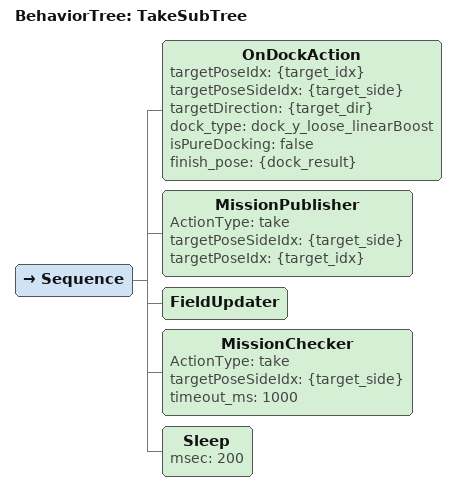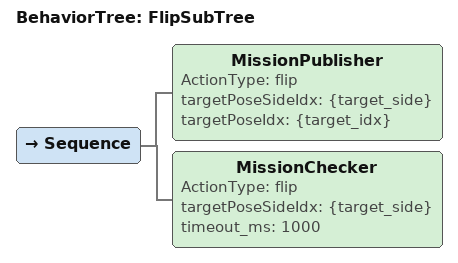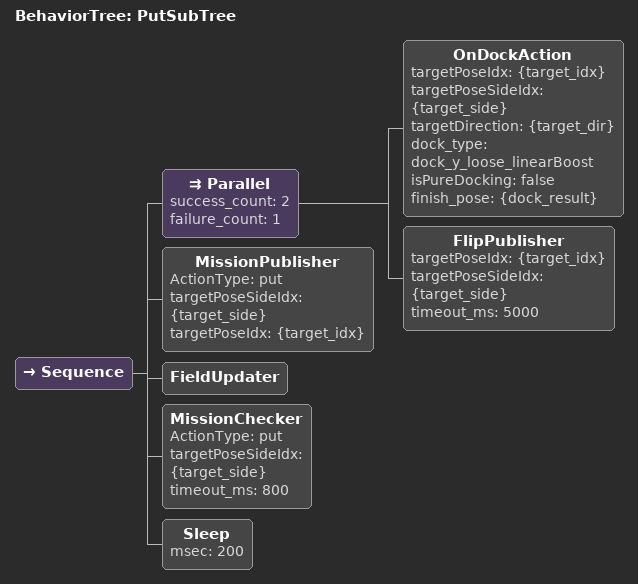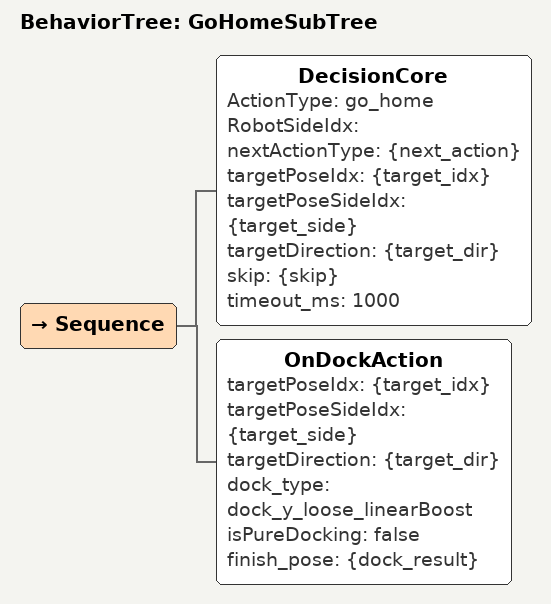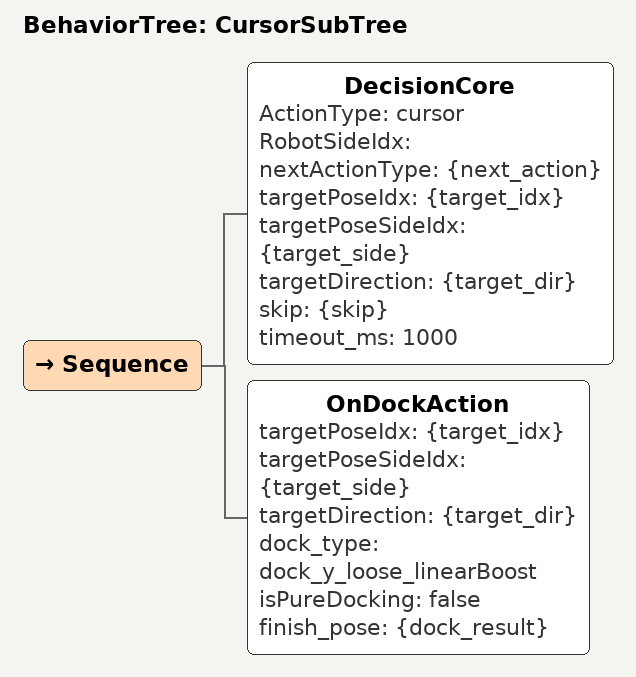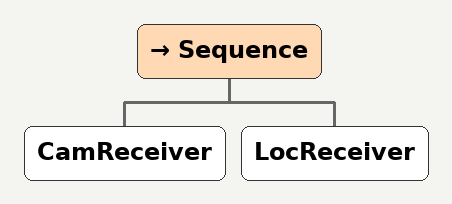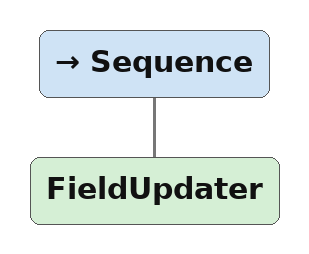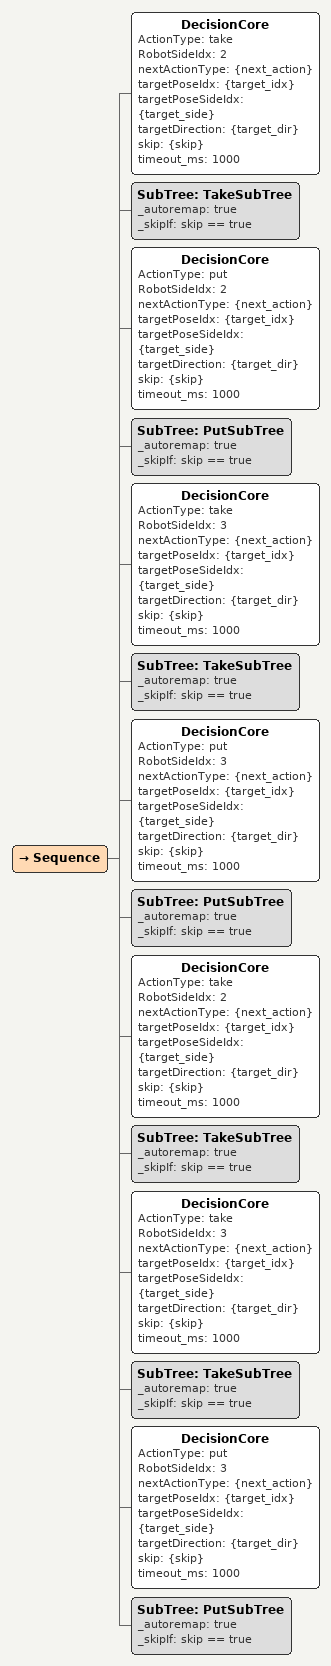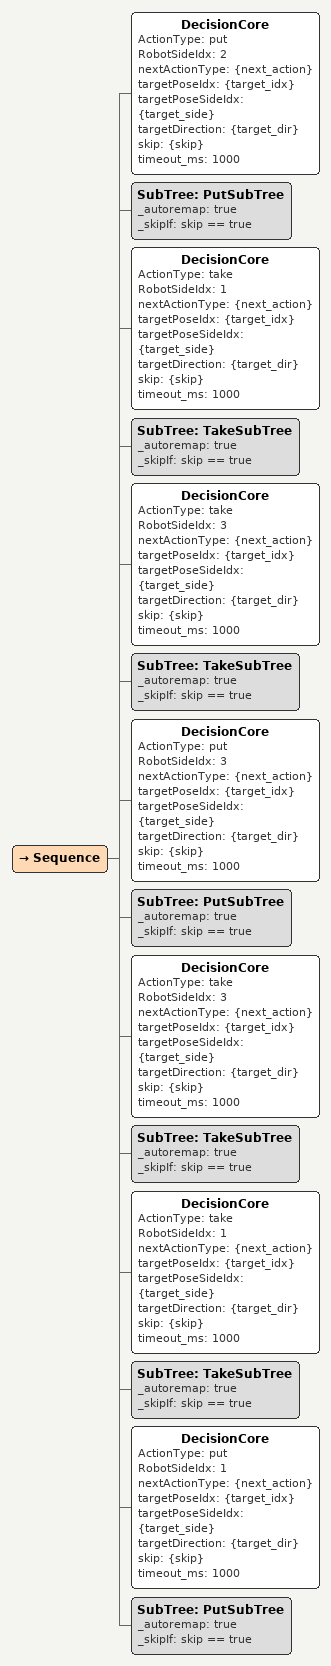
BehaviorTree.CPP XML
<BehaviorTree ID="TakeSubTree">
    <Sequence>
        <!-- Dock to collection pdoint -->
        <OnDockAction targetPoseIdx="{target_idx}" targetPoseSideIdx="{target_side}" targetDirection="{target_dir}" dock_type="dock_y_loose_linearBoost" isPureDocking="false" finish_pose="{dock_result}"/>

        <!-- Publish TAKE command to firmware -->
        <MissionPublisher ActionType="take" targetPoseSideIdx="{target_side}" targetPoseIdx="{target_idx}"/>
        <FieldUpdater/>

        <!-- Wait for vision to confirm take, or timeout -->
        <MissionChecker ActionType="take" targetPoseSideIdx="{target_side}" timeout_ms="1000"/>
        <Sleep msec="200"/>
    </Sequence>
</BehaviorTree>

<BehaviorTree ID="FlipSubTree">
    <Sequence>
        <!-- Publish FLIP command to firmware -->
        <MissionPublisher ActionType="flip" targetPoseSideIdx="{target_side}" targetPoseIdx="{target_idx}"/>

        <!-- Wait for flip to complete (pure timeout, no vision feedback) -->
        <MissionChecker ActionType="flip" targetPoseSideIdx="{target_side}" timeout_ms="1000"/>
    </Sequence>
</BehaviorTree>

<BehaviorTree ID="PutSubTree">
    <Sequence>
        <!-- Flip and Dock in parallel: FlipPublisher waits for isDocking signal -->
        <Parallel success_count="2" failure_count="1">
            <OnDockAction targetPoseIdx="{target_idx}" targetPoseSideIdx="{target_side}" targetDirection="{target_dir}" dock_type="dock_y_loose_linearBoost" isPureDocking="false" finish_pose="{dock_result}"/>
            <FlipPublisher targetPoseIdx="{target_idx}" targetPoseSideIdx="{target_side}" timeout_ms="5000"/>
        </Parallel>

        <!-- Publish PUT command to firmware -->
        <MissionPublisher ActionType="put" targetPoseSideIdx="{target_side}" targetPoseIdx="{target_idx}"/>
        <FieldUpdater/>

        <!-- Wait for vision to confirm put, or timeout -->
        <MissionChecker ActionType="put" targetPoseSideIdx="{target_side}" timeout_ms="800"/>
        <Sleep msec="200"/>
    </Sequence>
</BehaviorTree>

<BehaviorTree ID="GoHomeSubTree">
    <Sequence>
        <DecisionCore ActionType="go_home" RobotSideIdx="" nextActionType="{next_action}" targetPoseIdx="{target_idx}" targetPoseSideIdx="{target_side}" targetDirection="{target_dir}" skip="{skip}" timeout_ms="1000"/>
        <OnDockAction targetPoseIdx="{target_idx}" targetPoseSideIdx="{target_side}" targetDirection="{target_dir}" dock_type="dock_y_loose_linearBoost" isPureDocking="false" finish_pose="{dock_result}"/>
    </Sequence>
</BehaviorTree>

<BehaviorTree ID="CursorSubTree">
    <Sequence>
        <DecisionCore ActionType="cursor" RobotSideIdx="" nextActionType="{next_action}" targetPoseIdx="{target_idx}" targetPoseSideIdx="{target_side}" targetDirection="{target_dir}" skip="{skip}" timeout_ms="1000"/>
        <OnDockAction targetPoseIdx="{target_idx}" targetPoseSideIdx="{target_side}" targetDirection="{target_dir}" dock_type="dock_y_loose_linearBoost" isPureDocking="false" finish_pose="{dock_result}"/>
    </Sequence>
</BehaviorTree>

<Sequence>
    <!-- Initialize receivers first -->
    <CamReceiver/>
    <LocReceiver/>

</Sequence>

<Sequence>
    <FieldUpdater/>

</Sequence>

<Sequence>
    <DecisionCore ActionType="take" RobotSideIdx="2" nextActionType="{next_action}" targetPoseIdx="{target_idx}" targetPoseSideIdx="{target_side}" targetDirection="{target_dir}" skip="{skip}" timeout_ms="1000"/>
    <SubTree ID="TakeSubTree" _autoremap="true" _skipIf="skip == true"/>

    <DecisionCore ActionType="put" RobotSideIdx="2" nextActionType="{next_action}" targetPoseIdx="{target_idx}" targetPoseSideIdx="{target_side}" targetDirection="{target_dir}" skip="{skip}" timeout_ms="1000"/>
    <SubTree ID="PutSubTree" _autoremap="true" _skipIf="skip == true"/>

    <DecisionCore ActionType="take" RobotSideIdx="3" nextActionType="{next_action}" targetPoseIdx="{target_idx}" targetPoseSideIdx="{target_side}" targetDirection="{target_dir}" skip="{skip}" timeout_ms="1000"/>
    <SubTree ID="TakeSubTree" _autoremap="true" _skipIf="skip == true"/>

    <DecisionCore ActionType="put" RobotSideIdx="3" nextActionType="{next_action}" targetPoseIdx="{target_idx}" targetPoseSideIdx="{target_side}" targetDirection="{target_dir}" skip="{skip}" timeout_ms="1000"/>
    <SubTree ID="PutSubTree" _autoremap="true" _skipIf="skip == true"/>

    <DecisionCore ActionType="take" RobotSideIdx="2" nextActionType="{next_action}" targetPoseIdx="{target_idx}" targetPoseSideIdx="{target_side}" targetDirection="{target_dir}" skip="{skip}" timeout_ms="1000"/>
    <SubTree ID="TakeSubTree" _autoremap="true" _skipIf="skip == true"/>

    <DecisionCore ActionType="take" RobotSideIdx="3" nextActionType="{next_action}" targetPoseIdx="{target_idx}" targetPoseSideIdx="{target_side}" targetDirection="{target_dir}" skip="{skip}" timeout_ms="1000"/>
    <SubTree ID="TakeSubTree" _autoremap="true" _skipIf="skip == true"/>

    <DecisionCore ActionType="put" RobotSideIdx="3" nextActionType="{next_action}" targetPoseIdx="{target_idx}" targetPoseSideIdx="{target_side}" targetDirection="{target_dir}" skip="{skip}" timeout_ms="1000"/>
    <SubTree ID="PutSubTree" _autoremap="true" _skipIf="skip == true"/>

</Sequence>

<Sequence>
    <DecisionCore ActionType="put" RobotSideIdx="2" nextActionType="{next_action}" targetPoseIdx="{target_idx}" targetPoseSideIdx="{target_side}" targetDirection="{target_dir}" skip="{skip}" timeout_ms="1000"/>
    <SubTree ID="PutSubTree" _autoremap="true" _skipIf="skip == true"/>

    <DecisionCore ActionType="take" RobotSideIdx="1" nextActionType="{next_action}" targetPoseIdx="{target_idx}" targetPoseSideIdx="{target_side}" targetDirection="{target_dir}" skip="{skip}" timeout_ms="1000"/>
    <SubTree ID="TakeSubTree" _autoremap="true" _skipIf="skip == true"/>

    <DecisionCore ActionType="take" RobotSideIdx="3" nextActionType="{next_action}" targetPoseIdx="{target_idx}" targetPoseSideIdx="{target_side}" targetDirection="{target_dir}" skip="{skip}" timeout_ms="1000"/>
    <SubTree ID="TakeSubTree" _autoremap="true" _skipIf="skip == true"/>

    <DecisionCore ActionType="put" RobotSideIdx="3" nextActionType="{next_action}" targetPoseIdx="{target_idx}" targetPoseSideIdx="{target_side}" targetDirection="{target_dir}" skip="{skip}" timeout_ms="1000"/>
    <SubTree ID="PutSubTree" _autoremap="true" _skipIf="skip == true"/>

    <DecisionCore ActionType="take" RobotSideIdx="3" nextActionType="{next_action}" targetPoseIdx="{target_idx}" targetPoseSideIdx="{target_side}" targetDirection="{target_dir}" skip="{skip}" timeout_ms="1000"/>
    <SubTree ID="TakeSubTree" _autoremap="true" _skipIf="skip == true"/>

    <DecisionCore ActionType="take" RobotSideIdx="1" nextActionType="{next_action}" targetPoseIdx="{target_idx}" targetPoseSideIdx="{target_side}" targetDirection="{target_dir}" skip="{skip}" timeout_ms="1000"/>
    <SubTree ID="TakeSubTree" _autoremap="true" _skipIf="skip == true"/>

    <DecisionCore ActionType="put" RobotSideIdx="1" nextActionType="{next_action}" targetPoseIdx="{target_idx}" targetPoseSideIdx="{target_side}" targetDirection="{target_dir}" skip="{skip}" timeout_ms="1000"/>
    <SubTree ID="PutSubTree" _autoremap="true" _skipIf="skip == true"/>

</Sequence>
